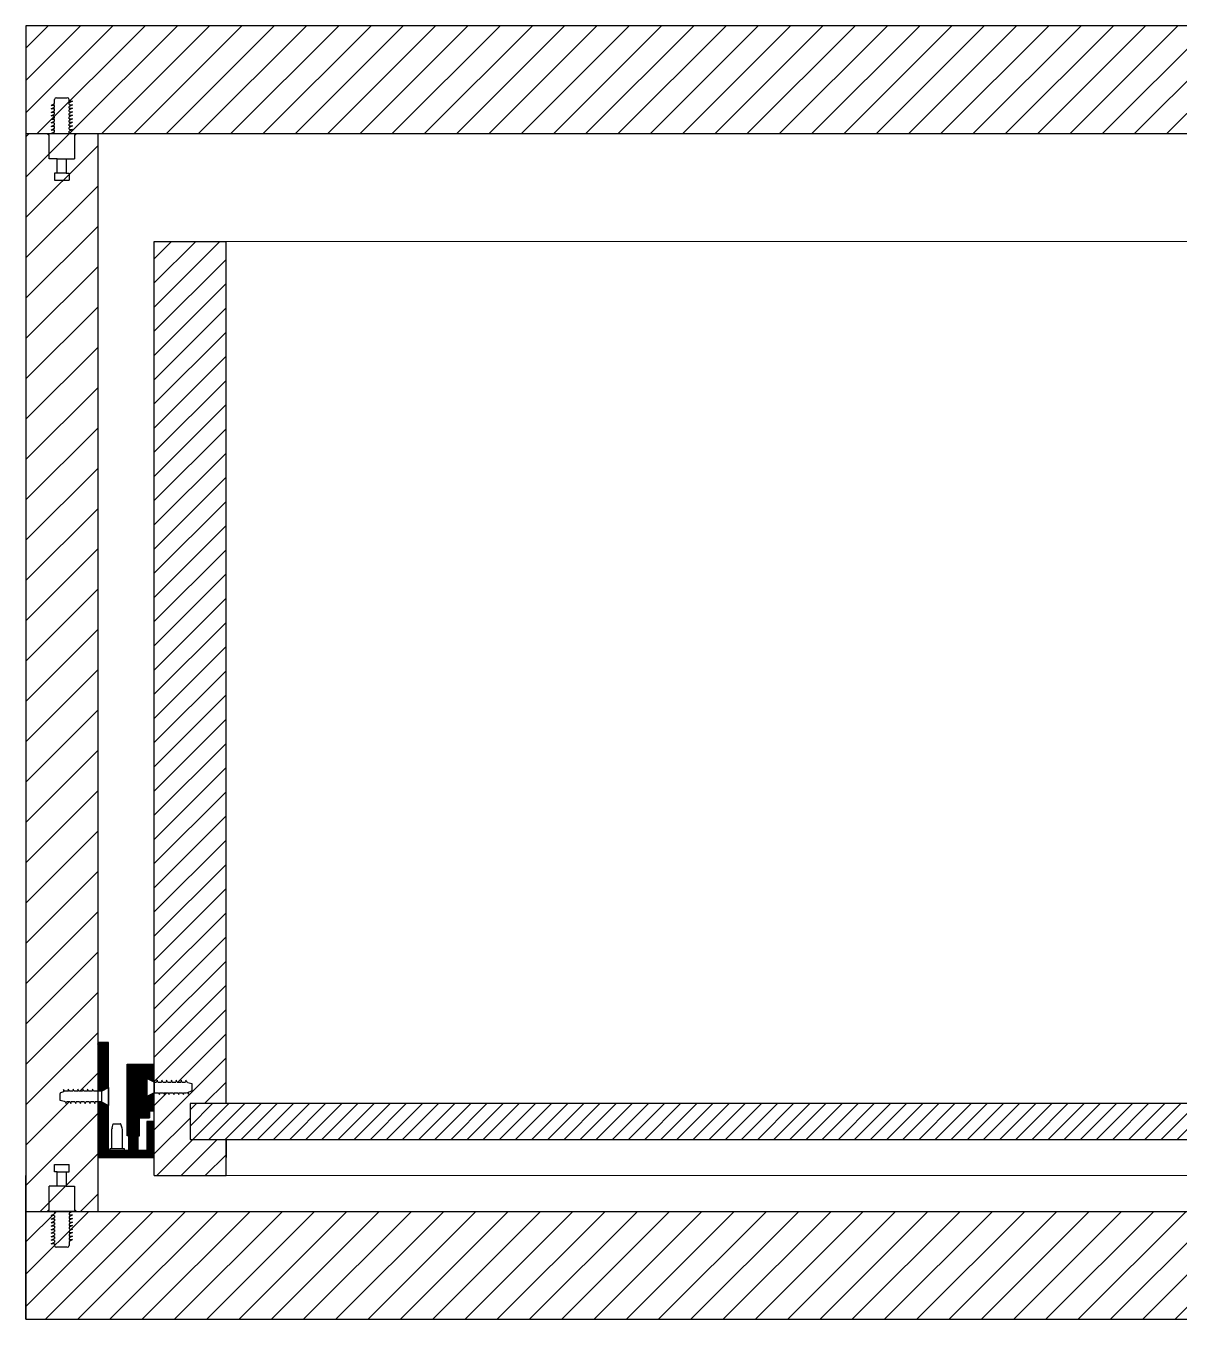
# Model space of a CAD drawing. Header units: millimetres. Extents: x 162 to 1697, y -125 to 545.
# Drawn here: x 433.53 to 465.61, y -69.68 to -33.68 of the extents above; entities that cross this region are included whole.
import ezdxf

# ---------------------------------------------------------------- set-up
doc = ezdxf.new("R2010")
doc.units = ezdxf.units.MM
doc.layers.get('0').update_dxf_attribs({"color": 255})
doc.layers.add('A-FURN', color=8, linetype='Continuous', lineweight=18)
doc.layers.add("costruzione sez cc'", color=161, linetype='Continuous')
doc.layers.add('VITI', color=2, linetype='Continuous')

msp = doc.modelspace()

# ---------------------------------------------------------------- hatches: boundary and pattern name
at = {"transparency": 33554687}
h = msp.add_hatch(dxfattribs=at)
h.set_pattern_fill('ANSI31', color=40, scale=0.005)
h.set_pattern_definition([(45, (2.301758, -136.84654), (-0.01122532015, 0.01122532015), [])])
h.paths.add_polyline_path([(437.095, -62.578), (436.339, -62.578), (436.339, -63.878), (436.764, -63.878), (436.964, -63.878), (437.095, -63.878), (437.095, -63.378), (436.895, -63.478), (436.895, -62.978), (437.095, -63.078)])
h.paths.add_polyline_path([(436.964, -63.878), (436.764, -63.878), (436.339, -63.878), (436.339, -64.578), (436.389, -64.578), (436.389, -64.178), (436.639, -64.178), (436.639, -64.578), (436.689, -64.578), (436.689, -64.078), (436.964, -64.078)], flags=17)
h.paths.add_polyline_path([(437.095, -64.178), (436.895, -64.178), (436.895, -64.978), (436.648, -64.978), (435.873, -64.978), (435.825, -64.978), (435.825, -63.728), (435.625, -63.628), (435.525, -63.628), (435.525, -65.178), (435.873, -65.178), (436.648, -65.178), (437.095, -65.178)])
h.paths.add_polyline_path([(436.514, -64.178), (436.389, -64.178), (436.389, -64.578), (436.389, -64.978), (436.514, -64.978)], flags=17)
h.paths.add_polyline_path([(436.639, -64.178), (436.514, -64.178), (436.514, -64.978), (436.639, -64.978)], flags=17)
h.paths.add_polyline_path([(435.825, -61.978), (435.525, -61.978), (435.525, -63.328), (435.625, -63.328), (435.825, -63.228)])
at = {"layer": "costruzione sez cc'", "transparency": 33554687}
h = msp.add_hatch(dxfattribs=at)
h.set_pattern_fill('ANSI31', color=8, scale=0.2)
h.set_pattern_definition([(45, (2.30176, -136.84654), (-0.4490128, 0.4490128), [])])
h.paths.add_polyline_path([(553.225, -33.678), (433.525, -33.678), (433.525, -36.678), (553.225, -36.678)])
h.paths.add_polyline_path([(553.225, -66.678), (433.525, -66.678), (433.525, -69.678), (553.225, -69.678)])
h = msp.add_hatch(dxfattribs=at)
h.set_pattern_fill('ANSI31', color=8, scale=0.25)
h.set_pattern_definition([(45, (2.30176, -136.84654), (-0.561266, 0.561266), [])])
h.paths.add_polyline_path([(435.525, -36.678), (433.525, -36.678), (433.525, -66.678), (435.525, -66.678)])
h.paths.add_polyline_path([(434.706, -63.278), (434.735, -63.328), (434.834, -63.328), (434.84, -63.278), (434.869, -63.328), (434.967, -63.328), (434.974, -63.278), (435.002, -63.328), (435.101, -63.328), (435.107, -63.278), (435.136, -63.328), (435.235, -63.328), (435.241, -63.278), (435.27, -63.328), (435.369, -63.328), (435.375, -63.278), (435.404, -63.328), (435.457, -63.628), (435.447, -63.678), (435.423, -63.628), (435.324, -63.628), (435.313, -63.678), (435.289, -63.628), (435.19, -63.628), (435.179, -63.678), (435.155, -63.628), (435.056, -63.628), (435.045, -63.678), (435.021, -63.628), (434.922, -63.628), (434.912, -63.678), (434.887, -63.628), (434.788, -63.628), (434.778, -63.678), (434.753, -63.628), (434.654, -63.628), (434.644, -63.678), (434.619, -63.624, -0.036197), (434.591, -63.616), (434.476, -63.586), (434.476, -63.384), (434.57, -63.349), (434.574, -63.287), (434.602, -63.337, -0.074706), (434.661, -63.328), (434.7, -63.328)], flags=16)
h.paths.add_polyline_path([(493.525, -36.678), (493.375, -36.678), (491.491, -36.678), (491.491, -66.678), (493.525, -66.678)])
h.paths.add_polyline_path([(492.31, -63.278), (492.316, -63.328), (492.355, -63.328, -0.074706), (492.413, -63.337), (492.442, -63.287), (492.446, -63.349), (492.54, -63.384), (492.54, -63.586), (492.425, -63.616, -0.036197), (492.397, -63.624), (492.372, -63.678), (492.361, -63.628), (492.262, -63.628), (492.238, -63.678), (492.228, -63.628), (492.129, -63.628), (492.104, -63.678), (492.094, -63.628), (491.995, -63.628), (491.97, -63.678), (491.96, -63.628), (491.861, -63.628), (491.837, -63.678), (491.826, -63.628), (491.727, -63.628), (491.703, -63.678), (491.692, -63.628), (491.593, -63.628), (491.569, -63.678), (491.558, -63.628), (491.612, -63.328), (491.641, -63.278), (491.647, -63.328), (491.746, -63.328), (491.775, -63.278), (491.781, -63.328), (491.88, -63.328), (491.908, -63.278), (491.915, -63.328), (492.013, -63.328), (492.042, -63.278), (492.048, -63.328), (492.147, -63.328), (492.176, -63.278), (492.182, -63.328), (492.281, -63.328)], flags=16)
h.paths.add_polyline_path([(495.259, -36.678), (493.525, -36.678), (493.525, -66.678), (495.259, -66.678), (495.259, -65.178), (495.259, -63.628), (495.359, -63.628), (495.359, -63.328), (495.259, -63.328)])
h.paths.add_polyline_path([(494.44, -63.278), (494.469, -63.328), (494.568, -63.328), (494.574, -63.278), (494.603, -63.328), (494.702, -63.328), (494.708, -63.278), (494.737, -63.328), (494.835, -63.328), (494.842, -63.278), (494.87, -63.328), (494.969, -63.328), (494.975, -63.278), (495.004, -63.328), (495.103, -63.328), (495.109, -63.278), (495.138, -63.328), (495.192, -63.628), (495.181, -63.678), (495.157, -63.628), (495.058, -63.628), (495.047, -63.678), (495.023, -63.628), (494.924, -63.628), (494.913, -63.678), (494.889, -63.628), (494.79, -63.628), (494.78, -63.678), (494.755, -63.628), (494.656, -63.628), (494.646, -63.678), (494.621, -63.628), (494.522, -63.628), (494.512, -63.678), (494.488, -63.628), (494.389, -63.628), (494.378, -63.678), (494.353, -63.624, -0.036197), (494.325, -63.616), (494.21, -63.586), (494.21, -63.384), (494.304, -63.349), (494.308, -63.287), (494.337, -63.337, -0.074706), (494.395, -63.328), (494.434, -63.328)], flags=16)
edge = h.paths.add_edge_path()
edge.add_line((553.225, -36.678), (551.225, -36.678))
edge.add_line((551.225, -36.678), (551.225, -63.328))
edge.add_line((551.225, -63.328), (551.346, -63.328))
edge.add_line((551.346, -63.328), (551.375, -63.278))
edge.add_line((551.375, -63.278), (551.381, -63.328))
edge.add_line((551.381, -63.328), (551.48, -63.328))
edge.add_line((551.48, -63.328), (551.509, -63.278))
edge.add_line((551.509, -63.278), (551.515, -63.328))
edge.add_line((551.515, -63.328), (551.614, -63.328))
edge.add_line((551.614, -63.328), (551.643, -63.278))
edge.add_line((551.643, -63.278), (551.649, -63.328))
edge.add_line((551.649, -63.328), (551.748, -63.328))
edge.add_line((551.748, -63.328), (551.776, -63.278))
edge.add_line((551.776, -63.278), (551.783, -63.328))
edge.add_line((551.783, -63.328), (551.881, -63.328))
edge.add_line((551.881, -63.328), (551.91, -63.278))
edge.add_line((551.91, -63.278), (551.916, -63.328))
edge.add_line((551.916, -63.328), (552.015, -63.328))
edge.add_line((552.015, -63.328), (552.044, -63.278))
edge.add_line((552.044, -63.278), (552.05, -63.328))
edge.add_line((552.05, -63.328), (552.153, -63.328))
edge.add_line((552.153, -63.328), (552.176, -63.287))
edge.add_line((552.176, -63.287), (552.18, -63.349))
edge.add_line((552.18, -63.349), (552.274, -63.384))
edge.add_line((552.274, -63.384), (552.274, -63.586))
edge.add_line((552.274, -63.586), (552.132, -63.623))
edge.add_line((552.132, -63.623), (552.131, -63.624))
edge.add_arc((552.089, -63.428), 0.2, 282.2639, 290.556)
edge.add_line((552.159, -63.616), (552.269, -63.588))
edge.add_spline(control_points=[(552.269, -63.588), (552.272, -63.587), (552.274, -63.585), (552.274, -63.583)], knot_values=[0, 0, 0, 0, 0.006886, 0.006886, 0.006886, 0.006886], degree=3, periodic=0)
edge.add_line((552.274, -63.583), (552.274, -63.397))
edge.add_spline(control_points=[(552.274, -63.397), (552.274, -63.39), (552.268, -63.382), (552.261, -63.38)], knot_values=[0, 0, 0, 0, 0.021554, 0.021554, 0.021554, 0.021554], degree=3, periodic=0)
edge.add_line((552.261, -63.38), (552.18, -63.349))
edge.add_line((552.18, -63.349), (552.131, -63.623))
edge.add_line((552.131, -63.623), (552.159, -63.616))
edge.add_arc((552.089, -63.428), 0.2, 282.2639, 290.556, ccw=False)
edge.add_line((552.131, -63.624), (552.106, -63.678))
edge.add_line((552.106, -63.678), (552.096, -63.628))
edge.add_line((552.096, -63.628), (551.997, -63.628))
edge.add_line((551.997, -63.628), (551.972, -63.678))
edge.add_line((551.972, -63.678), (551.962, -63.628))
edge.add_line((551.962, -63.628), (551.863, -63.628))
edge.add_line((551.863, -63.628), (551.838, -63.678))
edge.add_line((551.838, -63.678), (551.828, -63.628))
edge.add_line((551.828, -63.628), (551.729, -63.628))
edge.add_line((551.729, -63.628), (551.705, -63.678))
edge.add_line((551.705, -63.678), (551.694, -63.628))
edge.add_line((551.694, -63.628), (551.595, -63.628))
edge.add_line((551.595, -63.628), (551.571, -63.678))
edge.add_line((551.571, -63.678), (551.56, -63.628))
edge.add_line((551.56, -63.628), (551.461, -63.628))
edge.add_line((551.461, -63.628), (551.437, -63.678))
edge.add_line((551.437, -63.678), (551.426, -63.628))
edge.add_line((551.426, -63.628), (551.327, -63.628))
edge.add_line((551.327, -63.628), (551.303, -63.678))
edge.add_line((551.303, -63.678), (551.293, -63.628))
edge.add_line((551.293, -63.628), (551.225, -63.628))
edge.add_line((551.225, -63.628), (551.225, -66.678))
edge.add_line((551.225, -66.678), (553.225, -66.678))
edge.add_line((553.225, -66.678), (553.225, -36.678))
h = msp.add_hatch(dxfattribs=at)
h.set_pattern_fill('ANSI31', color=8, scale=0.15)
h.set_pattern_definition([(45, (2.30176, -136.84654), (-0.3367596, 0.3367596), [])])
h.paths.add_polyline_path([(437.095, -63.078), (437.163, -63.078), (437.174, -63.028), (437.198, -63.078), (437.297, -63.078), (437.307, -63.028), (437.332, -63.078), (437.431, -63.078), (437.441, -63.028), (437.465, -63.078), (437.564, -63.078), (437.575, -63.028), (437.599, -63.078), (437.698, -63.078), (437.709, -63.028), (437.733, -63.078), (437.832, -63.078), (437.843, -63.028), (437.867, -63.078), (437.966, -63.078), (437.976, -63.028), (438.002, -63.083, 0.045105), (437.966, -63.079), (438.018, -63.37), (438.046, -63.42), (438.051, -63.356, -0.119721), (437.959, -63.378), (437.921, -63.378), (437.914, -63.428), (437.886, -63.378), (437.787, -63.378), (437.78, -63.428), (437.752, -63.378), (437.653, -63.378), (437.647, -63.428), (437.618, -63.378), (437.519, -63.378), (437.513, -63.428), (437.484, -63.378), (437.385, -63.378), (437.379, -63.428), (437.35, -63.378), (437.252, -63.378), (437.245, -63.428), (437.217, -63.378), (437.095, -63.378), (437.095, -65.678), (439.095, -65.678), (439.095, -64.678), (438.095, -64.678), (438.095, -63.678), (439.095, -63.678), (439.095, -39.678), (437.095, -39.678)])
edge = h.paths.add_edge_path(flags=16)
edge.add_spline(control_points=[(438.144, -63.124), (438.144, -63.122), (438.142, -63.12), (438.14, -63.119)], knot_values=[0, 0, 0, 0, 0.006886, 0.006886, 0.006886, 0.006886], degree=3, periodic=0)
edge.add_line((438.142, -63.12), (438.14, -63.119))
edge.add_spline(control_points=[(438.14, -63.119), (438.142, -63.12), (438.144, -63.122), (438.144, -63.124)], knot_values=[0, 0, 0, 0, 0.006886, 0.006886, 0.006886, 0.006886], degree=3, periodic=0)
edge.add_line((438.144, -63.122), (438.144, -63.124))
h.paths.add_polyline_path([(487.921, -63.678), (488.921, -63.678), (488.921, -64.678), (487.921, -64.678), (487.921, -65.178), (487.921, -65.678), (489.921, -65.678), (489.921, -63.378), (489.799, -63.378), (489.771, -63.428), (489.764, -63.378), (489.665, -63.378), (489.637, -63.428), (489.631, -63.378), (489.532, -63.378), (489.503, -63.428), (489.497, -63.378), (489.398, -63.378), (489.369, -63.428), (489.363, -63.378), (489.264, -63.378), (489.235, -63.428), (489.229, -63.378), (489.283, -63.078), (489.307, -63.028), (489.318, -63.078), (489.417, -63.078), (489.441, -63.028), (489.451, -63.078), (489.55, -63.078), (489.575, -63.028), (489.585, -63.078), (489.684, -63.078), (489.708, -63.028), (489.719, -63.078), (489.818, -63.078), (489.842, -63.028), (489.853, -63.078), (489.921, -63.078), (489.921, -39.678), (487.921, -39.678)])
h.paths.add_polyline_path([(489.014, -63.083, 0.036197), (488.987, -63.091), (488.872, -63.124), (488.872, -63.323), (488.998, -63.37), (488.998, -63.37, 0.074706), (489.057, -63.378), (489.095, -63.378), (489.149, -63.078), (489.05, -63.078), (489.039, -63.028)], flags=16)
h.paths.add_polyline_path([(496.829, -63.078), (496.897, -63.078), (496.908, -63.028), (496.932, -63.078), (497.031, -63.078), (497.042, -63.028), (497.066, -63.078), (497.165, -63.078), (497.175, -63.028), (497.2, -63.078), (497.299, -63.078), (497.309, -63.028), (497.333, -63.078), (497.432, -63.078), (497.443, -63.028), (497.467, -63.078), (497.566, -63.078), (497.577, -63.028), (497.601, -63.078), (497.7, -63.078), (497.711, -63.028), (497.736, -63.083, 0.045105), (497.7, -63.079), (497.752, -63.37), (497.781, -63.42), (497.785, -63.356, -0.119721), (497.693, -63.378), (497.655, -63.378), (497.648, -63.428), (497.62, -63.378), (497.521, -63.378), (497.515, -63.428), (497.486, -63.378), (497.387, -63.378), (497.381, -63.428), (497.352, -63.378), (497.253, -63.378), (497.247, -63.428), (497.218, -63.378), (497.119, -63.378), (497.113, -63.428), (497.085, -63.378), (496.986, -63.378), (496.979, -63.428), (496.951, -63.378), (496.829, -63.378), (496.829, -65.678), (498.829, -65.678), (498.829, -64.678), (497.829, -64.678), (497.829, -63.678), (498.829, -63.678), (498.829, -39.678), (496.829, -39.678)])
edge = h.paths.add_edge_path(flags=16)
edge.add_spline(control_points=[(497.878, -63.124), (497.878, -63.122), (497.876, -63.12), (497.874, -63.119)], knot_values=[0, 0, 0, 0, 0.006886, 0.006886, 0.006886, 0.006886], degree=3, periodic=0)
edge.add_line((497.876, -63.12), (497.874, -63.119))
edge.add_spline(control_points=[(497.874, -63.119), (497.876, -63.12), (497.878, -63.122), (497.878, -63.124)], knot_values=[0, 0, 0, 0, 0.006886, 0.006886, 0.006886, 0.006886], degree=3, periodic=0)
edge.add_line((497.878, -63.122), (497.878, -63.124))
h.paths.add_polyline_path([(549.655, -39.678), (547.655, -39.678), (547.655, -63.678), (548.655, -63.678), (548.655, -64.678), (547.655, -64.678), (547.655, -65.178), (547.655, -65.678), (549.655, -65.678), (549.655, -63.378), (549.533, -63.378), (549.505, -63.428), (549.499, -63.378), (549.4, -63.378), (549.371, -63.428), (549.365, -63.378), (549.266, -63.378), (549.237, -63.428), (549.231, -63.378), (549.132, -63.378), (549.103, -63.428), (549.097, -63.378), (548.998, -63.378), (548.97, -63.428), (548.963, -63.378), (549.017, -63.078), (549.041, -63.028), (549.052, -63.078), (549.151, -63.078), (549.175, -63.028), (549.186, -63.078), (549.285, -63.078), (549.309, -63.028), (549.319, -63.078), (549.418, -63.078), (549.443, -63.028), (549.453, -63.078), (549.552, -63.078), (549.576, -63.028), (549.587, -63.078), (549.655, -63.078)])
h.paths.add_polyline_path([(549.041, -63.028), (549.052, -63.078), (548.998, -63.378), (548.97, -63.428), (548.963, -63.378), (549.017, -63.078)], flags=17)
h = msp.add_hatch(dxfattribs=at)
h.set_pattern_fill('ANSI31', color=8, scale=0.1)
h.set_pattern_definition([(45, (2.30176, -136.84654), (-0.2245064, 0.2245064), [])])
h.paths.add_polyline_path([(487.921, -64.678), (488.921, -64.678), (488.921, -63.678), (487.921, -63.678), (439.095, -63.678), (438.095, -63.678), (438.095, -64.678), (439.095, -64.678)])
h.paths.add_polyline_path([(498.829, -63.678), (497.829, -63.678), (497.829, -64.678), (498.829, -64.678), (547.655, -64.678), (548.655, -64.678), (548.655, -63.678), (547.655, -63.678)])

# ---------------------------------------------------------------- linework, layer by layer
for p, q in [((553.225, -33.678), (433.525, -33.678)), ((433.525, -33.678), (433.525, -69.678)), ((433.525, -36.678), (553.225, -36.678)), ((435.525, -36.678), (435.525, -66.678)), ((437.095, -65.678), (437.095, -39.678)), ((437.095, -39.678), (439.095, -39.678)), ((439.095, -63.678), (439.095, -39.678)), ((435.825, -61.978), (435.525, -61.978)), ((435.825, -64.978), (435.825, -61.978)), ((436.339, -64.578), (436.339, -62.578)), ((436.339, -62.578), (437.095, -62.578)), ((437.095, -63.878), (437.095, -62.578)), ((437.095, -65.178), (437.095, -62.578)), ((439.095, -63.678), (438.095, -63.678)), ((438.095, -63.678), (438.095, -64.678)), ((487.921, -63.678), (439.095, -63.678)), ((436.764, -63.878), (436.339, -63.878)), ((436.689, -64.578), (436.689, -64.078)), ((436.689, -64.078), (436.964, -64.078)), ((436.764, -63.878), (436.964, -63.878)), ((436.964, -63.878), (436.964, -64.078)), ((436.964, -63.878), (437.095, -63.878)), ((435.915, -64.517), (435.92, -64.383)), ((435.928, -64.355), (435.956, -64.245)), ((435.961, -64.24), (436.147, -64.24)), ((436.206, -64.366), (436.164, -64.253)), ((436.215, -64.499), (436.215, -64.425)), ((436.389, -64.978), (436.389, -64.178)), ((436.389, -64.178), (436.639, -64.178)), ((436.514, -64.178), (436.514, -64.978)), ((436.639, -64.178), (436.639, -64.978)), ((437.095, -64.178), (436.895, -64.178)), ((436.895, -64.178), (436.895, -64.978)), ((437.095, -65.178), (437.095, -64.178)), ((435.915, -64.651), (435.915, -64.517)), ((435.915, -64.785), (435.915, -64.651)), ((435.915, -64.919), (435.915, -64.785)), ((436.215, -64.632), (436.215, -64.499)), ((436.215, -64.766), (436.215, -64.632)), ((436.215, -64.9), (436.215, -64.766)), ((436.389, -64.578), (436.339, -64.578)), ((436.639, -64.578), (436.689, -64.578)), ((438.095, -64.678), (439.095, -64.678)), ((439.095, -65.678), (439.095, -64.678)), ((439.095, -65.678), (439.095, -64.678)), ((439.095, -64.678), (487.921, -64.678)), ((439.095, -64.678), (439.095, -65.178)), ((435.873, -64.978), (435.825, -64.978)), ((435.825, -64.978), (435.915, -64.978)), ((435.87, -64.978), (435.87, -64.928)), ((435.87, -64.928), (436.261, -64.928)), ((435.873, -64.978), (436.648, -64.978)), ((435.915, -64.919), (435.915, -64.928)), ((436.215, -64.928), (436.215, -64.9)), ((436.261, -64.928), (436.261, -64.978)), ((436.639, -64.978), (436.389, -64.978)), ((436.648, -64.978), (436.895, -64.978)), ((435.525, -65.178), (435.873, -65.178)), ((435.873, -65.178), (436.648, -65.178)), ((436.648, -65.178), (437.095, -65.178)), ((433.525, -66.678), (433.525, -65.678)), ((437.095, -65.678), (439.095, -65.678)), ((433.525, -69.678), (433.525, -66.678)), ((433.525, -66.678), (553.225, -66.678)), ((433.525, -69.678), (553.225, -69.678))]:
    msp.add_line(p, q)
for centre, start, end in [((436.115, -64.425), 159.444, 167.7361), ((436.015, -64.425), 0, 17.0896)]:
    msp.add_arc(centre, 0.2, start, end)
for points in [[(435.956, -64.245), (435.956, -64.242), (435.958, -64.24), (435.961, -64.24)], [(436.164, -64.253), (436.161, -64.246), (436.154, -64.24), (436.147, -64.24)]]:
    msp.add_open_spline(points, degree=3)
at = {"layer": 'A-FURN'}
for p, q in [((439.095, -39.678), (487.921, -39.678)), ((439.095, -65.678), (487.921, -65.678))]:
    msp.add_line(p, q, dxfattribs=at)
at = {"layer": 'VITI'}
for p, q in [((434.225, -35.892), (434.325, -35.843)), ((434.325, -35.893), (434.225, -35.892)), ((434.225, -35.99), (434.325, -35.941)), ((434.325, -35.991), (434.225, -35.99)), ((434.325, -35.843), (434.325, -35.725)), ((434.325, -35.941), (434.325, -35.893)), ((434.325, -36.039), (434.325, -35.991)), ((434.375, -35.678), (434.675, -35.678)), ((434.725, -35.772), (434.725, -35.725)), ((434.725, -35.772), (434.825, -35.774)), ((434.825, -35.774), (434.725, -35.822)), ((434.725, -35.87), (434.725, -35.822)), ((434.725, -35.87), (434.825, -35.873)), ((434.825, -35.873), (434.725, -35.92)), ((434.725, -35.968), (434.725, -35.92)), ((434.725, -35.968), (434.825, -35.971)), ((434.825, -35.971), (434.725, -36.018)), ((434.225, -36.088), (434.325, -36.039)), ((434.325, -36.09), (434.225, -36.088)), ((434.225, -36.186), (434.325, -36.138)), ((434.325, -36.188), (434.225, -36.186)), ((434.225, -36.284), (434.325, -36.236)), ((434.325, -36.286), (434.225, -36.284)), ((434.225, -36.382), (434.325, -36.334)), ((434.325, -36.138), (434.325, -36.09)), ((434.325, -36.236), (434.325, -36.188)), ((434.325, -36.334), (434.325, -36.286)), ((434.725, -36.066), (434.725, -36.018)), ((434.725, -36.066), (434.825, -36.069)), ((434.825, -36.069), (434.725, -36.116)), ((434.725, -36.164), (434.725, -36.116)), ((434.725, -36.164), (434.825, -36.167)), ((434.825, -36.167), (434.725, -36.214)), ((434.725, -36.262), (434.725, -36.214)), ((434.725, -36.262), (434.825, -36.265)), ((434.825, -36.265), (434.725, -36.313)), ((434.725, -36.361), (434.725, -36.313)), ((434.145, -36.708), (434.145, -36.678)), ((434.145, -36.678), (434.175, -36.678)), ((434.175, -36.708), (434.145, -36.708)), ((434.175, -36.678), (434.875, -36.678)), ((434.175, -37.378), (434.175, -36.708)), ((434.325, -36.384), (434.225, -36.382)), ((434.225, -36.48), (434.325, -36.432)), ((434.325, -36.482), (434.225, -36.48)), ((434.225, -36.579), (434.325, -36.53)), ((434.325, -36.58), (434.225, -36.579)), ((434.225, -36.677), (434.325, -36.628)), ((434.325, -36.678), (434.225, -36.677)), ((434.325, -36.432), (434.325, -36.384)), ((434.325, -36.53), (434.325, -36.482)), ((434.325, -36.628), (434.325, -36.58)), ((434.725, -36.361), (434.825, -36.363)), ((434.825, -36.363), (434.725, -36.411)), ((434.725, -36.459), (434.725, -36.411)), ((434.725, -36.459), (434.825, -36.461)), ((434.825, -36.461), (434.725, -36.509)), ((434.725, -36.557), (434.725, -36.509)), ((434.725, -36.557), (434.825, -36.56)), ((434.825, -36.56), (434.725, -36.607)), ((434.725, -36.678), (434.725, -36.607)), ((434.875, -36.678), (434.905, -36.678)), ((434.875, -36.708), (434.875, -37.378)), ((434.875, -36.708), (434.875, -36.738)), ((434.875, -36.708), (434.905, -36.708)), ((434.905, -36.678), (434.905, -36.708)), ((434.4, -37.378), (434.175, -37.378)), ((434.4, -37.378), (434.65, -37.378)), ((434.4, -37.778), (434.4, -37.378)), ((434.65, -37.378), (434.875, -37.378)), ((434.65, -37.378), (434.65, -37.778)), ((434.4, -37.778), (434.32, -37.778)), ((434.32, -37.778), (434.32, -37.978)), ((434.65, -37.778), (434.4, -37.778)), ((434.65, -37.778), (434.73, -37.778)), ((434.73, -37.778), (434.73, -37.978)), ((434.32, -37.978), (434.73, -37.978)), ((437.095, -63.078), (436.895, -62.978)), ((436.895, -62.978), (436.895, -63.478)), ((434.57, -63.349), (434.489, -63.38)), ((434.574, -63.287), (434.57, -63.349)), ((434.602, -63.337), (434.574, -63.287)), ((434.7, -63.328), (434.661, -63.328)), ((434.706, -63.278), (434.7, -63.328)), ((434.735, -63.328), (434.706, -63.278)), ((434.834, -63.328), (434.735, -63.328)), ((434.84, -63.278), (434.834, -63.328)), ((434.869, -63.328), (434.84, -63.278)), ((434.967, -63.328), (434.869, -63.328)), ((434.974, -63.278), (434.967, -63.328)), ((435.002, -63.328), (434.974, -63.278)), ((435.101, -63.328), (435.002, -63.328)), ((435.107, -63.278), (435.101, -63.328)), ((435.136, -63.328), (435.107, -63.278)), ((435.235, -63.328), (435.136, -63.328)), ((435.241, -63.278), (435.235, -63.328)), ((435.27, -63.328), (435.241, -63.278)), ((435.369, -63.328), (435.27, -63.328)), ((435.375, -63.278), (435.369, -63.328)), ((435.404, -63.328), (435.375, -63.278)), ((435.525, -63.328), (435.404, -63.328)), ((435.625, -63.328), (435.525, -63.328)), ((435.625, -63.328), (435.825, -63.228)), ((435.625, -63.328), (435.625, -63.628)), ((435.825, -63.228), (435.825, -63.353)), ((435.825, -63.353), (435.825, -63.603)), ((437.095, -63.078), (437.095, -63.378)), ((437.095, -63.078), (437.163, -63.078)), ((437.174, -63.028), (437.163, -63.078)), ((437.198, -63.078), (437.174, -63.028)), ((437.198, -63.078), (437.297, -63.078)), ((437.307, -63.028), (437.297, -63.078)), ((437.332, -63.078), (437.307, -63.028)), ((437.332, -63.078), (437.431, -63.078)), ((437.441, -63.028), (437.431, -63.078)), ((437.465, -63.078), (437.441, -63.028)), ((437.465, -63.078), (437.564, -63.078)), ((437.575, -63.028), (437.564, -63.078)), ((437.599, -63.078), (437.575, -63.028)), ((437.599, -63.078), (437.698, -63.078)), ((437.709, -63.028), (437.698, -63.078)), ((437.733, -63.078), (437.709, -63.028)), ((437.733, -63.078), (437.832, -63.078)), ((437.843, -63.028), (437.832, -63.078)), ((437.867, -63.078), (437.843, -63.028)), ((437.867, -63.078), (437.959, -63.078)), ((437.976, -63.028), (437.966, -63.078)), ((438.002, -63.083), (437.976, -63.028)), ((438.029, -63.091), (438.14, -63.119)), ((438.046, -63.42), (438.051, -63.358)), ((438.051, -63.358), (438.131, -63.327)), ((438.144, -63.124), (438.144, -63.31)), ((434.476, -63.583), (434.476, -63.397)), ((434.591, -63.616), (434.481, -63.588)), ((434.619, -63.624), (434.644, -63.678)), ((434.644, -63.678), (434.654, -63.628)), ((434.753, -63.628), (434.661, -63.628)), ((434.753, -63.628), (434.778, -63.678)), ((434.778, -63.678), (434.788, -63.628)), ((434.887, -63.628), (434.788, -63.628)), ((434.887, -63.628), (434.912, -63.678)), ((434.912, -63.678), (434.922, -63.628)), ((435.021, -63.628), (434.922, -63.628)), ((435.021, -63.628), (435.045, -63.678)), ((435.045, -63.678), (435.056, -63.628)), ((435.155, -63.628), (435.056, -63.628)), ((435.155, -63.628), (435.179, -63.678)), ((435.179, -63.678), (435.19, -63.628)), ((435.289, -63.628), (435.19, -63.628)), ((435.289, -63.628), (435.313, -63.678)), ((435.313, -63.678), (435.324, -63.628)), ((435.423, -63.628), (435.324, -63.628)), ((435.423, -63.628), (435.447, -63.678)), ((435.447, -63.678), (435.457, -63.628)), ((435.525, -63.628), (435.457, -63.628)), ((435.625, -63.628), (435.525, -63.628)), ((435.625, -63.628), (435.825, -63.728)), ((435.825, -63.603), (435.825, -63.728)), ((437.095, -63.378), (436.895, -63.478)), ((437.095, -63.378), (437.217, -63.378)), ((437.217, -63.378), (437.245, -63.428)), ((437.245, -63.428), (437.252, -63.378)), ((437.252, -63.378), (437.35, -63.378)), ((437.35, -63.378), (437.379, -63.428)), ((437.379, -63.428), (437.385, -63.378)), ((437.385, -63.378), (437.484, -63.378)), ((437.484, -63.378), (437.513, -63.428)), ((437.513, -63.428), (437.519, -63.378)), ((437.519, -63.378), (437.618, -63.378)), ((437.618, -63.378), (437.647, -63.428)), ((437.647, -63.428), (437.653, -63.378)), ((437.653, -63.378), (437.752, -63.378)), ((437.752, -63.378), (437.78, -63.428)), ((437.78, -63.428), (437.787, -63.378)), ((437.787, -63.378), (437.886, -63.378)), ((437.886, -63.378), (437.914, -63.428)), ((437.914, -63.428), (437.921, -63.378)), ((437.921, -63.378), (437.959, -63.378)), ((438.018, -63.37), (438.046, -63.42)), ((434.32, -65.378), (434.475, -65.378)), ((434.32, -65.578), (434.32, -65.378)), ((434.475, -65.378), (434.575, -65.378)), ((434.575, -65.378), (434.73, -65.378)), ((434.73, -65.578), (434.73, -65.378)), ((434.4, -65.578), (434.32, -65.578)), ((434.4, -65.978), (434.4, -65.578)), ((434.4, -65.578), (434.65, -65.578)), ((434.65, -65.578), (434.65, -65.978)), ((434.65, -65.578), (434.73, -65.578)), ((434.4, -65.978), (434.175, -65.978)), ((434.175, -66.648), (434.175, -65.978)), ((434.65, -65.978), (434.4, -65.978)), ((434.65, -65.978), (434.875, -65.978)), ((434.875, -65.978), (434.875, -66.648)), ((434.145, -66.678), (434.145, -66.648)), ((434.145, -66.648), (434.175, -66.648)), ((434.175, -66.678), (434.145, -66.678)), ((434.175, -66.648), (434.175, -66.618)), ((434.875, -66.678), (434.175, -66.678)), ((434.225, -66.797), (434.325, -66.75)), ((434.325, -66.8), (434.225, -66.797)), ((434.225, -66.895), (434.325, -66.848)), ((434.325, -66.898), (434.225, -66.895)), ((434.225, -66.994), (434.325, -66.946)), ((434.325, -66.678), (434.325, -66.75)), ((434.325, -66.8), (434.325, -66.848)), ((434.325, -66.898), (434.325, -66.946)), ((434.725, -66.678), (434.825, -66.68)), ((434.825, -66.68), (434.725, -66.729)), ((434.725, -66.729), (434.725, -66.777)), ((434.725, -66.777), (434.825, -66.778)), ((434.825, -66.778), (434.725, -66.827)), ((434.725, -66.827), (434.725, -66.875)), ((434.725, -66.875), (434.825, -66.876)), ((434.825, -66.876), (434.725, -66.925)), ((434.725, -66.925), (434.725, -66.973)), ((434.875, -66.648), (434.905, -66.648)), ((434.905, -66.678), (434.875, -66.678)), ((434.905, -66.648), (434.905, -66.678)), ((434.325, -66.996), (434.225, -66.994)), ((434.225, -67.092), (434.325, -67.044)), ((434.325, -67.094), (434.225, -67.092)), ((434.225, -67.19), (434.325, -67.142)), ((434.325, -67.193), (434.225, -67.19)), ((434.225, -67.288), (434.325, -67.241)), ((434.325, -67.291), (434.225, -67.288)), ((434.325, -66.996), (434.325, -67.044)), ((434.325, -67.094), (434.325, -67.142)), ((434.325, -67.193), (434.325, -67.241)), ((434.325, -67.291), (434.325, -67.339)), ((434.725, -66.973), (434.825, -66.975)), ((434.825, -66.975), (434.725, -67.023)), ((434.725, -67.023), (434.725, -67.071)), ((434.725, -67.071), (434.825, -67.073)), ((434.825, -67.073), (434.725, -67.121)), ((434.725, -67.121), (434.725, -67.169)), ((434.725, -67.169), (434.825, -67.171)), ((434.825, -67.171), (434.725, -67.219)), ((434.725, -67.219), (434.725, -67.267)), ((434.725, -67.267), (434.825, -67.269)), ((434.825, -67.269), (434.725, -67.317)), ((434.725, -67.317), (434.725, -67.365)), ((434.225, -67.386), (434.325, -67.339)), ((434.325, -67.389), (434.225, -67.386)), ((434.225, -67.484), (434.325, -67.437)), ((434.325, -67.487), (434.225, -67.484)), ((434.225, -67.582), (434.325, -67.535)), ((434.325, -67.585), (434.225, -67.582)), ((434.325, -67.389), (434.325, -67.437)), ((434.325, -67.487), (434.325, -67.535)), ((434.325, -67.585), (434.325, -67.632)), ((434.675, -67.678), (434.375, -67.678)), ((434.725, -67.365), (434.825, -67.367)), ((434.825, -67.367), (434.725, -67.416)), ((434.725, -67.416), (434.725, -67.464)), ((434.725, -67.464), (434.825, -67.465)), ((434.825, -67.465), (434.725, -67.514)), ((434.725, -67.514), (434.725, -67.632))]:
    msp.add_line(p, q, dxfattribs=at)
for centre, start, end in [((434.661, -63.528), 90, 107.0896), ((437.959, -63.278), 88.0665, 90), ((437.959, -63.278), 69.444, 77.7361), ((434.661, -63.428), 249.444, 257.7361), ((434.661, -63.428), 268.0665, 270), ((437.959, -63.178), 270, 287.0896)]:
    msp.add_arc(centre, 0.2, start, end, dxfattribs=at)
for points in [[(434.375, -35.678), (434.352, -35.678), (434.325, -35.702), (434.325, -35.725)], [(434.725, -35.725), (434.725, -35.702), (434.698, -35.678), (434.675, -35.678)], [(438.131, -63.327), (438.138, -63.325), (438.144, -63.317), (438.144, -63.31)], [(438.14, -63.119), (438.142, -63.12), (438.144, -63.122), (438.144, -63.124)], [(434.489, -63.38), (434.482, -63.382), (434.476, -63.39), (434.476, -63.397)], [(434.481, -63.588), (434.478, -63.587), (434.476, -63.585), (434.476, -63.583)], [(434.325, -67.632), (434.325, -67.655), (434.352, -67.678), (434.375, -67.678)], [(434.675, -67.678), (434.698, -67.678), (434.725, -67.655), (434.725, -67.632)]]:
    msp.add_open_spline(points, degree=3, dxfattribs=at)

doc.saveas('drawing.dxf')
